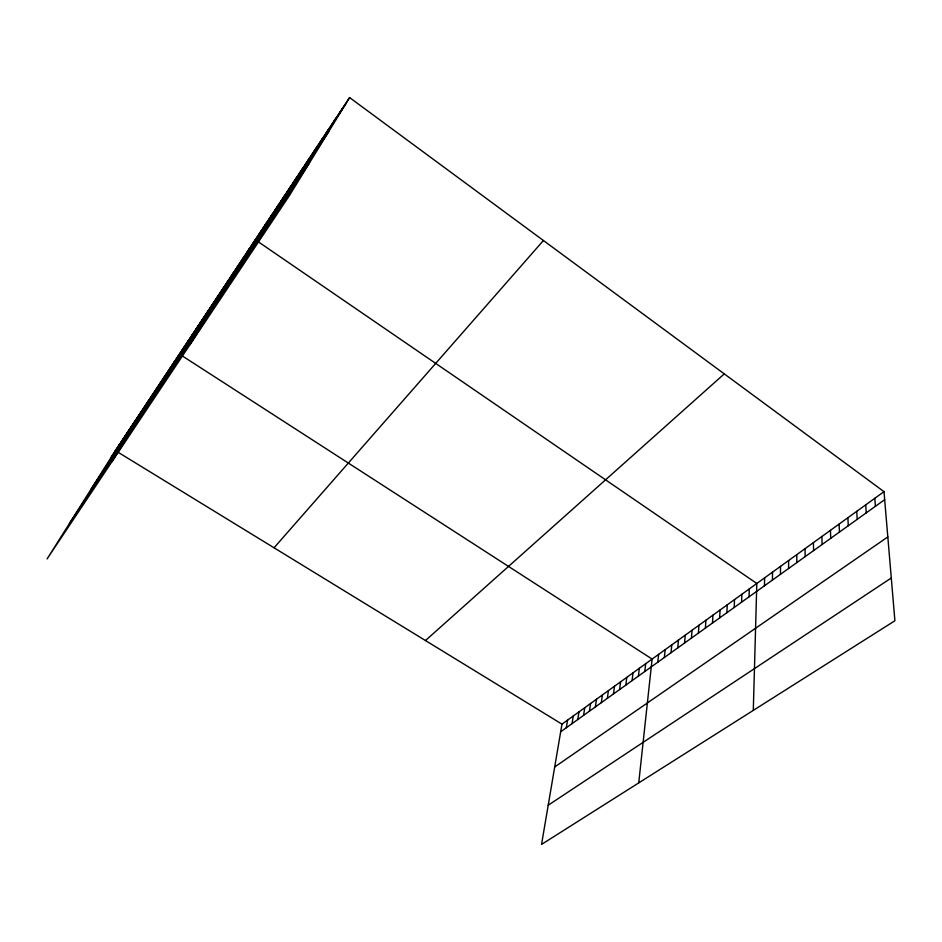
<?xml version="1.0" encoding="UTF-8"?>
<svg xmlns="http://www.w3.org/2000/svg" width="942" height="942" viewBox="0 0 942 942"><rect width="100%" height="100%" fill="white"/><g stroke="black" fill="none" stroke-linecap="round" stroke-linejoin="round"><path stroke-width="1.41" d="M788.595 568.497L788.607 560.525M780.459 574.326L780.529 566.366M772.416 580.095L772.534 572.135M764.457 585.794L764.633 577.835M753.294 710.386L756.815 583.487L257.625 241.352M749.043 596.839L749.314 588.903M741.566 602.185L741.884 594.261M734.183 607.484L734.536 599.559M726.871 612.724L727.271 604.811M719.629 617.905L720.077 610.004M712.47 623.039L712.964 615.138M705.381 628.114L705.923 620.225M698.375 633.13L698.952 625.252M691.44 638.111L692.052 630.233M684.563 643.021L685.223 635.167M677.769 647.896L678.464 640.042M671.045 652.712L671.776 644.87M664.381 657.481L665.158 649.65M657.787 662.214L658.599 654.384M638.735 782.884L652.111 659.07L179.439 354.086L111.839 461.839M644.811 671.516L645.682 663.71M638.405 676.097L639.324 668.302M632.07 680.63L633.024 672.859M625.806 685.128L626.783 677.357M619.589 689.579L620.601 681.82M613.442 693.983L614.49 686.235M607.354 698.34L608.426 690.616M601.326 702.661L602.421 694.949M595.344 706.947L596.486 699.235M589.433 711.186L590.599 703.486M583.569 715.378L584.758 707.701M577.764 719.535L578.989 711.869M572.018 723.656L573.266 716.002M566.319 727.742L567.59 720.088M883.996 491.665L561.974 724.151L541.556 844.409L894.9 620.754L883.996 491.665L349.612 97.591L115.395 450.617L47.1 558.912L289.382 195.618L349.612 97.591M318.785 144.491L322.576 138.344M325.437 134.471L329.205 128.371M332.173 124.32L335.905 118.256M339.014 114.017L342.711 108M293.092 183.219L296.977 176.931M299.379 173.728L303.253 167.476M305.761 164.12L309.612 157.891M312.226 154.37L316.053 148.188M262.83 228.812L266.822 222.383M268.717 219.933L272.697 213.528M274.699 210.926L278.655 204.555M280.74 201.812L284.684 195.465M286.874 192.58L290.795 186.257M229.636 278.82L233.734 272.25M234.947 270.813L239.032 264.278M240.316 262.724L244.39 256.2M245.756 254.528L249.807 248.029M189.966 344.69L255.306 239.751M257.013 237.572L261.028 231.12M194.217 332.196L198.397 325.532M199.092 324.837L203.272 318.184M204.037 317.395L208.194 310.754M209.042 309.859L213.186 303.23M214.093 302.241L218.238 295.623M219.215 294.528L223.336 287.922M224.396 286.721L228.506 280.139M148.318 401.363L152.569 394.592M152.675 394.792L156.925 388.022M157.09 388.139L161.329 381.392M161.553 381.416L165.78 374.68M166.051 374.622L170.29 367.886M170.62 367.757L174.835 361.022M179.898 353.78L184.102 347.068M184.608 346.668L188.812 339.968M189.389 339.473L193.569 332.785M115.065 451.465L119.351 444.659M119.069 445.425L127.394 432.531M127.205 433.179L131.48 426.385M131.338 426.95L135.613 420.156M135.507 420.65L139.781 413.868M139.734 414.292L148.259 401.092M111.109 457.423L345.938 103.573M91.233 488.933L328.746 131.562M69.52 523.375L309.577 162.754M274.051 547.797L543.416 240.516M425.466 640.536L724.28 373.88M560.678 731.781L884.668 499.672M554.697 766.976L887.823 536.928M548.209 805.222L891.285 577.999M115.395 450.617L561.974 724.151M874.8 498.294L875.412 506.313M865.722 504.853L866.251 512.86M856.737 511.329L857.22 519.336M847.871 517.735L848.283 525.742M839.11 524.07L839.452 532.065M830.444 530.322L830.726 538.318M821.883 536.504L822.107 544.5M813.417 542.616L813.582 550.599M805.057 548.656L805.163 556.64M796.791 554.626L796.826 562.598"/></g></svg>
